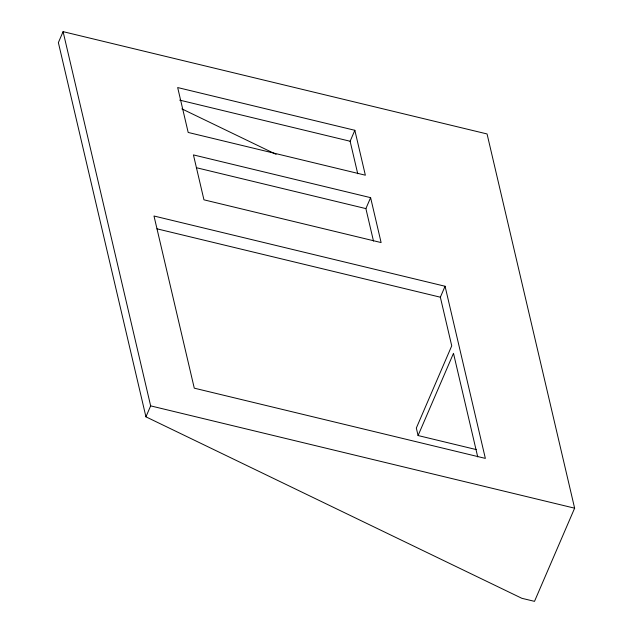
<?xml version="1.0" encoding="UTF-8"?>
<svg xmlns="http://www.w3.org/2000/svg" width="633" height="633" viewBox="0 0 633 633"><rect width="100%" height="100%" fill="white"/><g stroke="black" fill="none" stroke-linecap="round" stroke-linejoin="round"><path stroke-width="0.95" d="M63.086 31.65L58.371 42.601L145.938 416.83L521.845 598.296L534.505 601.35L574.629 508.18L487.062 133.951L63.086 31.65L150.654 405.88L145.938 416.83M357.732 173.735L350.128 141.246L354.844 130.295L177.675 87.552L188.183 132.447L365.352 175.199L354.844 130.295M373.494 241.094L365.89 208.605L370.606 197.654L193.437 154.903L203.953 199.822L381.113 242.566L370.606 197.654M476.253 449.58L418.081 435.544L416.324 428.058L451.733 345.84L440.354 297.201L445.07 286.251L153.993 216.011L194.276 388.164L485.353 458.395L445.07 286.251M418.081 435.544L453.489 353.325L477.717 456.884M179.669 100.117L350.128 141.246M196.38 167.705L365.89 208.605M156.96 228.822L440.354 297.201M150.654 405.88L574.629 508.18M181.869 108.86L276.075 154.333"/></g></svg>
